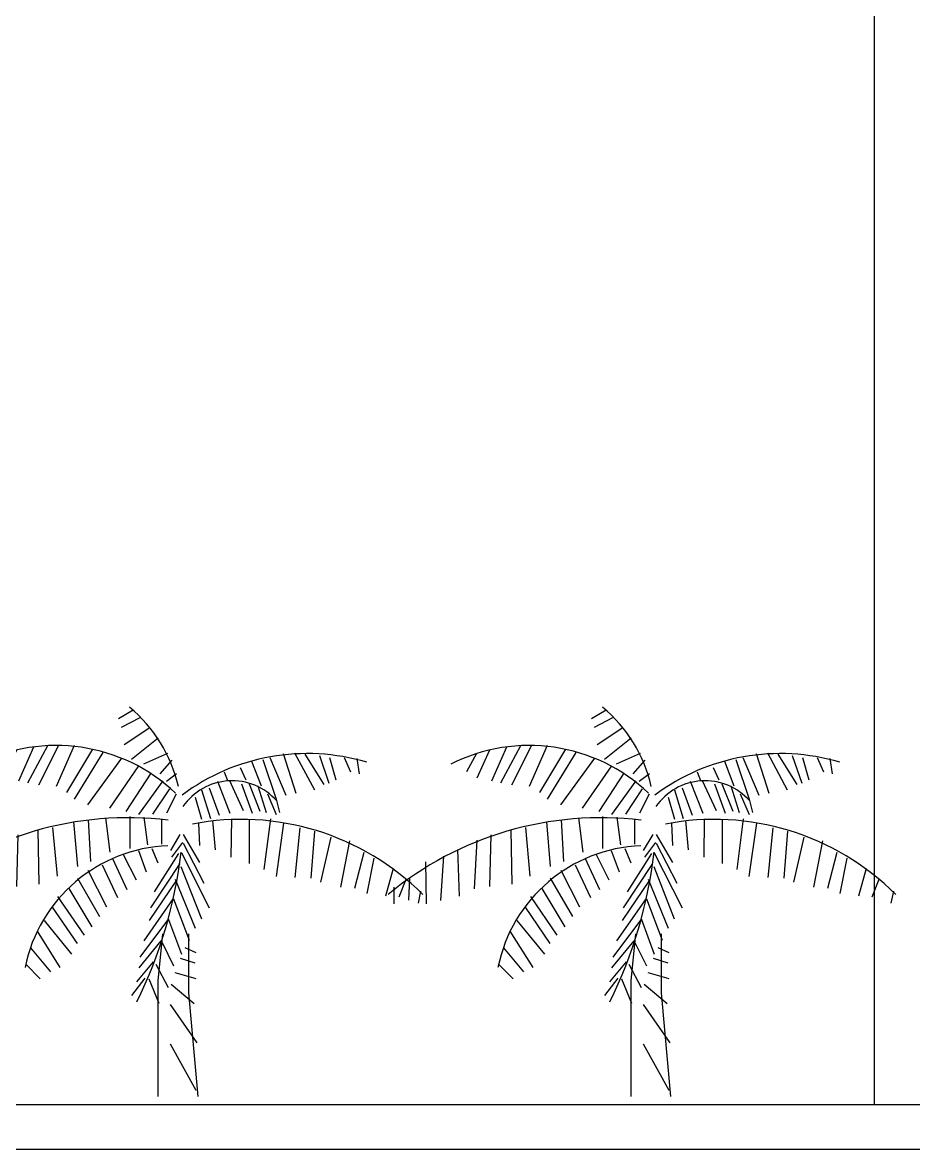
# Model space of a CAD drawing. Extents: x 500 to 638, y 181 to 267.
# Drawn here: x 602.19 to 604.178, y 209.438 to 211.95 of the extents above; entities that cross this region are included whole.
import ezdxf

# ---------------------------------------------------------------- set-up
doc = ezdxf.new("R2010")
doc.units = 0
doc.header["$LTSCALE"] = 7
doc.layers.add('ACESSÓRIO', color=2, linetype='CONTINUOUS')
doc.layers.add('ALVENARIA', color=7, linetype='CONTINUOUS')

# ---------------------------------------------------------------- blocks, each defined once
blk = doc.blocks.new('A$C568054DB')
at = {"layer": 'ACESSÓRIO'}
for p, q in [((0.5403, 0.957), (0.5038, 0.9355)), ((0.5563, 0.9378), (0.5106, 0.9139)), ((0.579, 0.9116), (0.5175, 0.8709)), ((0.3275, 0.8681), (0.278, 0.776)), ((0.3552, 0.8691), (0.3056, 0.7711)), ((0.3942, 0.8691), (0.3494, 0.768)), ((0.6018, 0.8877), (0.5358, 0.835)), ((0.2189, 0.8493), (0.1938, 0.8039)), ((0.2512, 0.858), (0.2199, 0.7881)), ((0.2932, 0.865), (0.256, 0.7811)), ((0.4391, 0.8601), (0.3752, 0.753)), ((0.4648, 0.8521), (0.3942, 0.736)), ((0.5115, 0.8381), (0.4267, 0.722)), ((0.6247, 0.8493), (0.5653, 0.823)), ((0.8789, 0.8399), (0.9183, 0.746)), ((0.9119, 0.8498), (0.9434, 0.7509)), ((0.9402, 0.8515), (0.989, 0.7591)), ((0.9654, 0.8482), (1.0125, 0.7724)), ((1.0015, 0.8449), (1.0251, 0.7756)), ((1.0266, 0.8399), (1.0424, 0.7839)), ((1.0628, 0.8399), (1.0785, 0.8037)), ((0.5535, 0.8191), (0.4811, 0.714)), ((0.636, 0.8326), (0.6064, 0.7991)), ((0.8051, 0.8152), (0.8193, 0.7839)), ((0.8333, 0.8301), (0.857, 0.7691)), ((0.8617, 0.835), (0.8946, 0.7361)), ((1.0941, 0.8367), (1.1005, 0.7987)), ((0.5839, 0.801), (0.522, 0.706)), ((0.6135, 0.782), (0.5535, 0.698)), ((0.6474, 0.7991), (0.6224, 0.78)), ((0.7659, 0.8037), (0.7737, 0.7822)), ((0.7784, 0.7822), (0.813, 0.7081)), ((0.6297, 0.762), (0.5878, 0.699)), ((0.7093, 0.7591), (0.7313, 0.6883)), ((0.7282, 0.7642), (0.7533, 0.6965)), ((0.7486, 0.7806), (0.7799, 0.7014)), ((0.8083, 0.774), (0.835, 0.7014)), ((0.8271, 0.774), (0.8539, 0.7064)), ((0.8491, 0.7691), (0.8695, 0.7031)), ((0.6469, 0.7491), (0.623, 0.702)), ((0.6936, 0.7411), (0.7093, 0.6866)), ((0.8727, 0.7493), (0.8946, 0.6982)), ((0.8946, 0.7361), (0.9025, 0.7031)), ((0.3924, 0.68), (0.4018, 0.5699)), ((0.4285, 0.685), (0.4343, 0.582)), ((0.4715, 0.69), (0.482, 0.605)), ((0.5315, 0.693), (0.5315, 0.614)), ((0.5667, 0.692), (0.5754, 0.623)), ((0.6106, 0.686), (0.6106, 0.625)), ((0.7018, 0.6769), (0.7042, 0.6215)), ((0.737, 0.6835), (0.7432, 0.611)), ((0.7834, 0.6875), (0.7822, 0.5925)), ((0.8274, 0.6861), (0.8274, 0.5767)), ((0.8801, 0.6875), (0.8638, 0.5621)), ((0.9129, 0.6769), (0.894, 0.545)), ((0.2542, 0.648), (0.2512, 0.52)), ((0.3038, 0.66), (0.3066, 0.526)), ((0.3399, 0.666), (0.3514, 0.5459)), ((0.6559, 0.6487), (0.6323, 0.6092)), ((0.6638, 0.6487), (0.7046, 0.5794)), ((0.9531, 0.665), (0.9405, 0.5424)), ((0.9896, 0.6571), (0.9807, 0.541)), ((1.0297, 0.6426), (1.0046, 0.5305)), ((0.2199, 0.6349), (0.2132, 0.5139)), ((0.5866, 0.6142), (0.601, 0.5789)), ((0.6621, 0.6289), (0.6354, 0.5927)), ((0.6638, 0.6272), (0.7155, 0.5284)), ((1.0763, 0.6334), (1.0537, 0.5186)), ((0.1369, 0.5949), (0.1293, 0.485)), ((0.1721, 0.612), (0.176, 0.4959)), ((0.4884, 0.589), (0.524, 0.5122)), ((0.5153, 0.5991), (0.5471, 0.5365)), ((0.5529, 0.6092), (0.5722, 0.5567)), ((0.6527, 0.6017), (0.5922, 0.5064)), ((0.6595, 0.603), (0.7283, 0.4675)), ((1.1115, 0.6043), (1.0888, 0.5147)), ((1.1366, 0.5899), (1.119, 0.5028)), ((0.0921, 0.581), (0.0941, 0.477)), ((0.4278, 0.5607), (0.474, 0.4698)), ((0.4634, 0.5738), (0.501, 0.493)), ((0.6554, 0.5771), (0.5826, 0.4675)), ((0.6582, 0.5698), (0.7091, 0.44)), ((1.1844, 0.5648), (1.1655, 0.4962)), ((0.053, 0.54), (0.0502, 0.486)), ((0.4018, 0.5405), (0.4567, 0.4456)), ((0.6473, 0.5353), (0.5799, 0.4357)), ((0.6444, 0.5381), (0.694, 0.4169)), ((1.2158, 0.5371), (1.1982, 0.4936)), ((0.0139, 0.518), (0.0139, 0.477)), ((0.3807, 0.5152), (0.4374, 0.4203)), ((1.2522, 0.5081), (1.2459, 0.479)), ((0.3528, 0.4951), (0.4182, 0.3991)), ((0.639, 0.4905), (0.5661, 0.3852)), ((0.6403, 0.4891), (0.6789, 0.3867)), ((0.3393, 0.4688), (0.4009, 0.3789)), ((0.3191, 0.4355), (0.3874, 0.3527)), ((0.6279, 0.44), (0.5564, 0.3448)), ((0.6279, 0.4386), (0.6595, 0.352)), ((0.3017, 0.4092), (0.3585, 0.3193)), ((0.2854, 0.3678), (0.3354, 0.3083)), ((0.6087, 0.3852), (0.5537, 0.3188)), ((0.6115, 0.3809), (0.6403, 0.3232)), ((0.6684, 0.3689), (0.6957, 0.3568)), ((0.6568, 0.3425), (0.6932, 0.3305)), ((0.2738, 0.3274), (0.3095, 0.291)), ((0.5895, 0.3332), (0.5482, 0.2842)), ((0.5963, 0.3275), (0.6266, 0.2698)), ((0.5688, 0.2929), (0.5359, 0.2497)), ((0.5785, 0.2914), (0.6033, 0.2309)), ((0.6431, 0.3067), (0.6957, 0.2925)), ((0.634, 0.2782), (0.6911, 0.2303)), ((0.6319, 0.2281), (0.6978, 0.1324)), ((0.6319, 0.1302), (0.6957, 0.0158))]:
    blk.add_line(p, q, dxfattribs=at)
for points in [[(0.602, 0), (0.602, 0.2867), (0.6136, 0.4027)], [(0.7008, 0), (0.6776, 0.2562), (0.6776, 0.4027)]]:
    blk.add_lwpolyline(points, dxfattribs=at)
for centre, radius, start, end in [((0.2999, 0.6864), 0.3615, 13.0554, 50.232), ((0.3492, 0.4395), 0.4299, 46.4936, 116.8589), ((0.9714, 0.3296), 0.5197, 73.4647, 126.6589), ((0.7853, 0.6339), 0.148, 41.6126, 145.4379), ((0.527, -0.1344), 0.8248, 83.0447, 129.713), ((0.808, 0.049), 0.6372, 45.103, 100.96), ((0.6408, 0.2449), 0.3762, 92.2064, 168.5825), ((-0.4696, 0.7368), 1.1361, 333.7613, 353.3526)]:
    blk.add_arc(centre, radius, start, end, dxfattribs=at)

msp = doc.modelspace()

# ---------------------------------------------------------------- linework, layer by layer
at = {"layer": 'ALVENARIA'}
for p, q in [((604.0908, 209.5377, -1.4713), (604.0908, 212.3482, -1.4713)), ((599.5305, 209.5377, -1.4713), (625.4492, 209.5377, -1.4713))]:
    msp.add_line(p, q, dxfattribs=at)
at = {"layer": 'ALVENARIA', "elevation": -1.4713}
msp.add_lwpolyline([(599.5305, 209.5377), (625.4492, 209.5377), (625.4492, 209.4377), (599.5305, 209.4377)], close=True, dxfattribs=at)

# ---------------------------------------------------------------- block references
at = {"layer": 'ACESSÓRIO', "xscale": 0.9, "yscale": 0.9, "zscale": 0.9}
for p in [(601.9512, 209.556), (603.006, 209.556)]:
    msp.add_blockref('A$C568054DB', p, dxfattribs=at)

doc.saveas('drawing.dxf')
